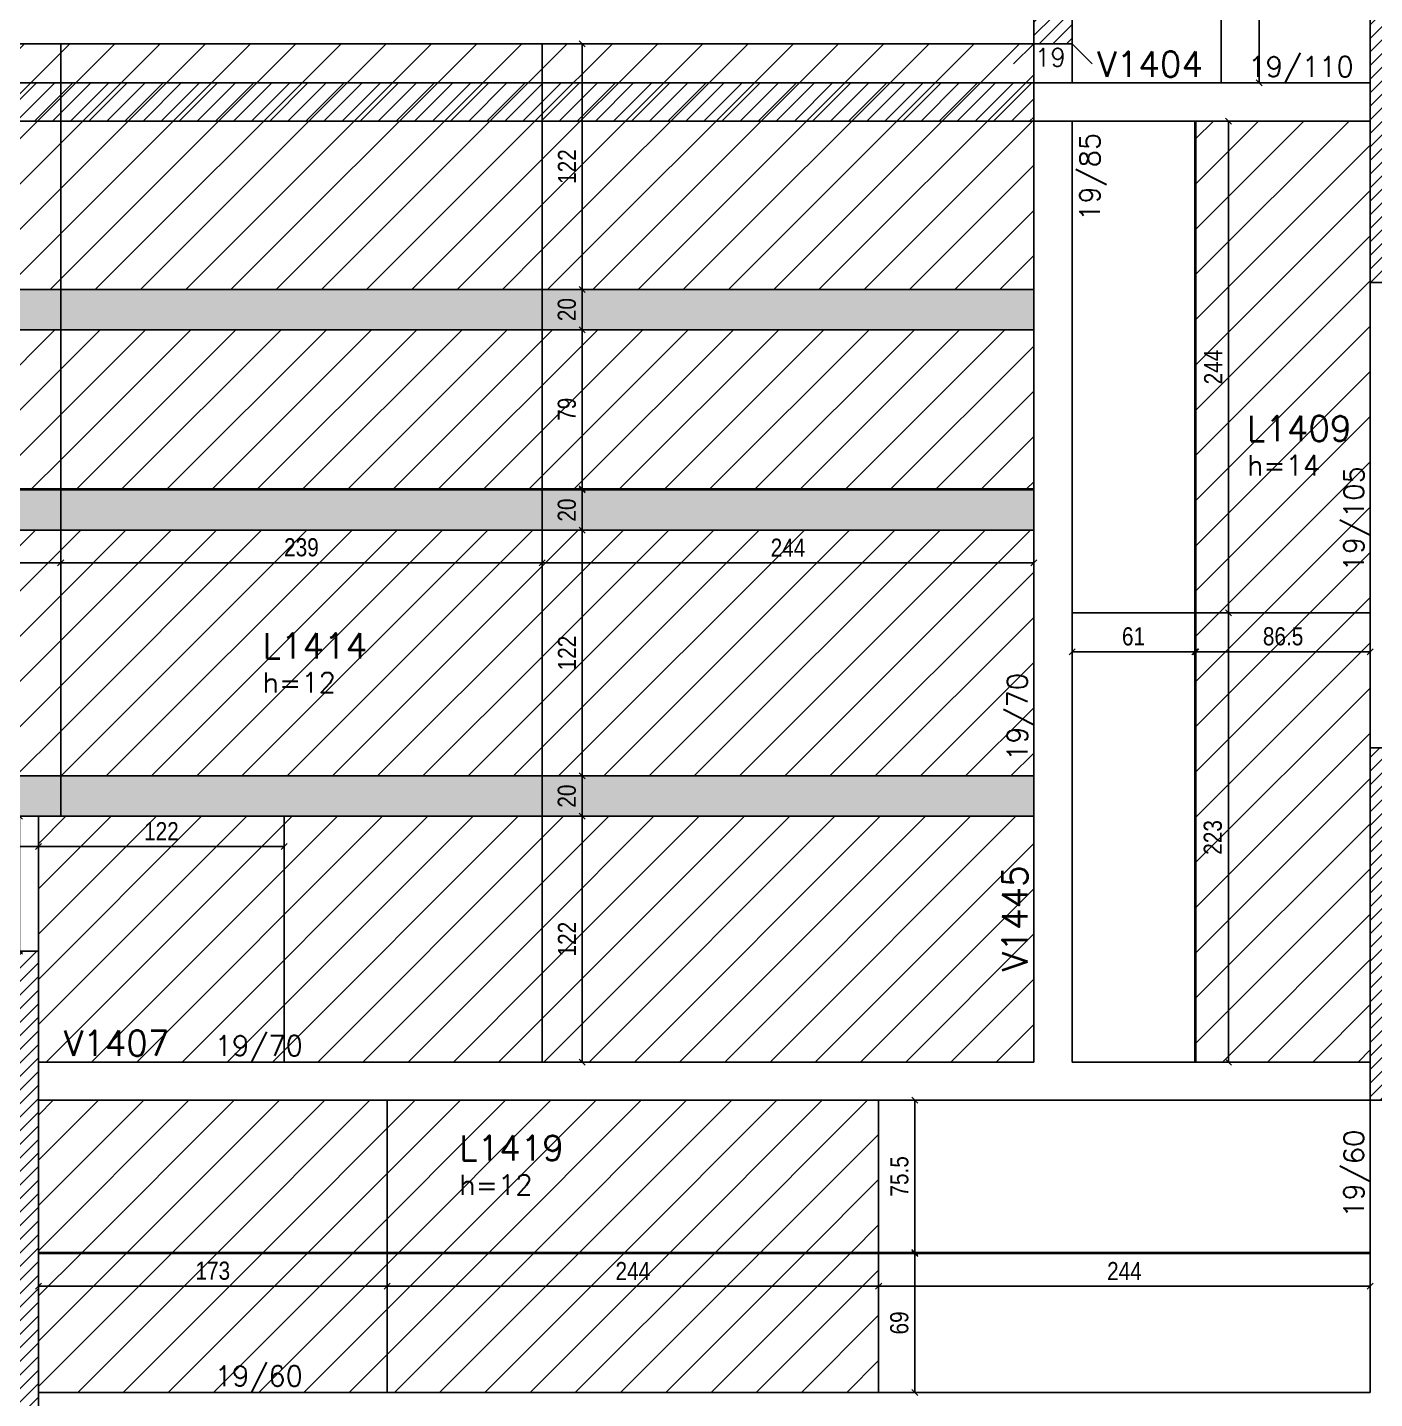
# Model space of a CAD drawing. Extents: x 1860 to 8661, y -614 to 3008.
# Drawn here: x 4824 to 5493, y 1142 to 1822 of the extents above; entities that cross this region are included whole.
import ezdxf

# ---------------------------------------------------------------- set-up
doc = ezdxf.new("R2010")
doc.units = 0
for name, color, linetype in [('COTA', 241, 'Continuous'), ('F-LAJES', 3, 'Continuous'), ('F-LAJES-DIM', 2, 'Continuous'), ('F-LAJES-NOME', 4, 'Continuous'), ('F-MURETA', 91, 'Continuous'), ('F-PILARES-DIM', 172, 'Continuous'), ('F-PILARES-HACH', 174, 'Continuous'), ('F-PILARES-N', 170, 'Continuous'), ('F-PILARES-NASCE', 4, 'Continuous'), ('F-PILARES-S', 170, 'Continuous'), ('F-PILARES-V', 170, 'Continuous'), ('F-VIGAS', 3, 'Continuous'), ('F-VIGAS-DIM', 2, 'Continuous'), ('F-VIGAS-NOME', 4, 'Continuous'), ('Painéis', 200, 'Continuous')]:
    doc.layers.add(name, color=color, linetype=linetype)
doc.layers.add('Hachura', color=251, linetype='Continuous', lineweight=9)
doc.styles.add('COTA TECNICA-50', font='techl___.ttf', dxfattribs={"height": 9})
doc.styles.add('MCP', font='romans.shx')
doc.dimstyles.new('COTA PAINEL-50', dxfattribs={"dimtxt": 9, "dimasz": 3, "dimexe": 3, "dimexo": 3, "dimgap": 3, "dimtad": 1, "dimdec": 1, "dimzin": 12, "dimdsep": 46, "dimtxsty": 'COTA TECNICA-50', "dimblk1": 'OBLIQUE', "dimblk2": 'OBLIQUE', "dimsah": 1, "dimcen": 0.9, "dimclrd": 4, "dimclre": 4, "dimclrt": 240, "dimadec": 1, "dimazin": 3, "dimtfac": 1, "dimtdec": 1, "dimtmove": 0, "dimatfit": 3, "dimfxl": 1, "dimtolj": 1, "dimtzin": 12, "dimarcsym": 0})
pattern_1 = [(45, (4214.506, 480.1385), (-3.367596, 3.367596), [])]

# ---------------------------------------------------------------- blocks, each defined once
blk = doc.blocks.new('_Oblique')
at = {"color": 0, "linetype": 'ByBlock', "lineweight": -2}
blk.add_line((-0.5, -0.5), (0.5, 0.5), dxfattribs=at)
blk = doc.blocks.new('*D65')
at = {"layer": 'COTA', "color": 4, "lineweight": -2, "transparency": 16777216}
for p, q in [((4596.51, 1569.64), (4596.51, 1553.39)), ((4840.51, 1569.64), (4840.51, 1553.39)), ((4596.51, 1556.39), (4840.51, 1556.39))]:
    blk.add_line(p, q, dxfattribs=at)
at = {"layer": 'Defpoints', "color": 0, "transparency": 16777216}
for p in [(4596.51, 1572.64), (4840.51, 1572.64), (4840.51, 1556.39)]:
    blk.add_point(p, dxfattribs=at)
at = {"layer": 'COTA', "color": 4, "lineweight": -2, "transparency": 16777216, "xscale": 3, "yscale": 3, "zscale": 3, "rotation": 180}
blk.add_blockref('_Oblique', (4596.51, 1556.39), dxfattribs=at)
at = {"layer": 'COTA', "color": 4, "lineweight": -2, "transparency": 16777216, "xscale": 3, "yscale": 3, "zscale": 3}
blk.add_blockref('_Oblique', (4840.51, 1556.39), dxfattribs=at)
at = {"layer": 'COTA', "color": 240, "transparency": 16777216, "insert": (4718.51, 1563.95), "char_height": 9, "attachment_point": 5, "style": 'COTA TECNICA-50'}
blk.add_mtext('\\A1;244', dxfattribs=at)
blk = doc.blocks.new('*D66')
at = {"layer": 'COTA', "color": 4, "lineweight": -2, "transparency": 16777216}
for p, q in [((4840.51, 1569.64), (4840.51, 1553.39)), ((5079.51, 1569.64), (5079.51, 1553.39)), ((4840.51, 1556.39), (5079.51, 1556.39))]:
    blk.add_line(p, q, dxfattribs=at)
at = {"layer": 'Defpoints', "color": 0, "transparency": 16777216}
for p in [(4840.51, 1572.64), (5079.51, 1572.64), (5079.51, 1556.39)]:
    blk.add_point(p, dxfattribs=at)
at = {"layer": 'COTA', "color": 4, "lineweight": -2, "transparency": 16777216, "xscale": 3, "yscale": 3, "zscale": 3, "rotation": 180}
blk.add_blockref('_Oblique', (4840.51, 1556.39), dxfattribs=at)
at = {"layer": 'COTA', "color": 4, "lineweight": -2, "transparency": 16777216, "xscale": 3, "yscale": 3, "zscale": 3}
blk.add_blockref('_Oblique', (5079.51, 1556.39), dxfattribs=at)
at = {"layer": 'COTA', "color": 240, "transparency": 16777216, "insert": (4960.01, 1564.11), "char_height": 9, "attachment_point": 5, "style": 'COTA TECNICA-50'}
blk.add_mtext('\\A1;239', dxfattribs=at)
blk = doc.blocks.new('*D67')
at = {"layer": 'COTA', "color": 4, "lineweight": -2, "transparency": 16777216}
for p, q in [((5079.51, 1569.64), (5079.51, 1553.39)), ((5323.51, 1569.64), (5323.51, 1553.39)), ((5079.51, 1556.39), (5323.51, 1556.39))]:
    blk.add_line(p, q, dxfattribs=at)
at = {"layer": 'Defpoints', "color": 0, "transparency": 16777216}
for p in [(5079.51, 1572.64), (5323.51, 1572.64), (5323.51, 1556.39)]:
    blk.add_point(p, dxfattribs=at)
at = {"layer": 'COTA', "color": 4, "lineweight": -2, "transparency": 16777216, "xscale": 3, "yscale": 3, "zscale": 3, "rotation": 180}
blk.add_blockref('_Oblique', (5079.51, 1556.39), dxfattribs=at)
at = {"layer": 'COTA', "color": 4, "lineweight": -2, "transparency": 16777216, "xscale": 3, "yscale": 3, "zscale": 3}
blk.add_blockref('_Oblique', (5323.51, 1556.39), dxfattribs=at)
at = {"layer": 'COTA', "color": 240, "transparency": 16777216, "insert": (5201.51, 1563.95), "char_height": 9, "attachment_point": 5, "style": 'COTA TECNICA-50'}
blk.add_mtext('\\A1;244', dxfattribs=at)
blk = doc.blocks.new('*D68')
at = {"layer": 'COTA', "color": 4, "lineweight": -2, "transparency": 16777216}
for p, q in [((5082.51, 1430.64), (5102.36, 1430.64)), ((5099.36, 1308.64), (5099.36, 1430.64)), ((5082.51, 1308.64), (5102.36, 1308.64))]:
    blk.add_line(p, q, dxfattribs=at)
at = {"layer": 'Defpoints', "color": 0, "transparency": 16777216}
for p in [(5079.51, 1430.64), (5099.36, 1430.64), (5079.51, 1308.64)]:
    blk.add_point(p, dxfattribs=at)
at = {"layer": 'COTA', "color": 4, "lineweight": -2, "transparency": 16777216, "xscale": 3, "yscale": 3, "zscale": 3}
for p, rotation in [((5099.36, 1430.64), 90), ((5099.36, 1308.64), 270)]:
    blk.add_blockref('_Oblique', p, dxfattribs=dict(at, rotation=rotation))
at = {"layer": 'COTA', "color": 240, "transparency": 16777216, "insert": (5091.81, 1369.64), "char_height": 9, "attachment_point": 5, "rotation": 90, "style": 'COTA TECNICA-50'}
blk.add_mtext('\\A1;122', dxfattribs=at)
blk = doc.blocks.new('*D69')
at = {"layer": 'COTA', "color": 4, "lineweight": -2, "transparency": 16777216}
for p, q in [((5082.51, 1450.64), (5102.36, 1450.64)), ((5099.36, 1430.64), (5099.36, 1450.64)), ((5082.51, 1430.64), (5102.36, 1430.64))]:
    blk.add_line(p, q, dxfattribs=at)
at = {"layer": 'Defpoints', "color": 0, "transparency": 16777216}
for p in [(5079.51, 1450.64), (5099.36, 1450.64), (5079.51, 1430.64)]:
    blk.add_point(p, dxfattribs=at)
at = {"layer": 'COTA', "color": 4, "lineweight": -2, "transparency": 16777216, "xscale": 3, "yscale": 3, "zscale": 3}
for p, rotation in [((5099.36, 1450.64), 90), ((5099.36, 1430.64), 270)]:
    blk.add_blockref('_Oblique', p, dxfattribs=dict(at, rotation=rotation))
at = {"layer": 'COTA', "color": 240, "transparency": 16777216, "insert": (5091.77, 1440.64), "char_height": 9, "attachment_point": 5, "rotation": 90, "style": 'COTA TECNICA-50'}
blk.add_mtext('\\A1;20', dxfattribs=at)
blk = doc.blocks.new('*D70')
at = {"layer": 'COTA', "color": 4, "lineweight": -2, "transparency": 16777216}
for p, q in [((5082.51, 1572.64), (5102.36, 1572.64)), ((5099.36, 1450.64), (5099.36, 1572.64)), ((5082.51, 1450.64), (5102.36, 1450.64))]:
    blk.add_line(p, q, dxfattribs=at)
at = {"layer": 'Defpoints', "color": 0, "transparency": 16777216}
for p in [(5079.51, 1572.64), (5099.36, 1572.64), (5079.51, 1450.64)]:
    blk.add_point(p, dxfattribs=at)
at = {"layer": 'COTA', "color": 4, "lineweight": -2, "transparency": 16777216, "xscale": 3, "yscale": 3, "zscale": 3}
for p, rotation in [((5099.36, 1572.64), 90), ((5099.36, 1450.64), 270)]:
    blk.add_blockref('_Oblique', p, dxfattribs=dict(at, rotation=rotation))
at = {"layer": 'COTA', "color": 240, "transparency": 16777216, "insert": (5091.81, 1511.64), "char_height": 9, "attachment_point": 5, "rotation": 90, "style": 'COTA TECNICA-50'}
blk.add_mtext('\\A1;122', dxfattribs=at)
blk = doc.blocks.new('*D71')
at = {"layer": 'COTA', "color": 4, "lineweight": -2, "transparency": 16777216}
for p, q in [((5082.51, 1592.64), (5102.36, 1592.64)), ((5099.36, 1572.64), (5099.36, 1592.64)), ((5082.51, 1572.64), (5102.36, 1572.64))]:
    blk.add_line(p, q, dxfattribs=at)
at = {"layer": 'Defpoints', "color": 0, "transparency": 16777216}
for p in [(5079.51, 1592.64), (5099.36, 1592.64), (5079.51, 1572.64)]:
    blk.add_point(p, dxfattribs=at)
at = {"layer": 'COTA', "color": 4, "lineweight": -2, "transparency": 16777216, "xscale": 3, "yscale": 3, "zscale": 3}
for p, rotation in [((5099.36, 1592.64), 90), ((5099.36, 1572.64), 270)]:
    blk.add_blockref('_Oblique', p, dxfattribs=dict(at, rotation=rotation))
at = {"layer": 'COTA', "color": 240, "transparency": 16777216, "insert": (5091.77, 1582.64), "char_height": 9, "attachment_point": 5, "rotation": 90, "style": 'COTA TECNICA-50'}
blk.add_mtext('\\A1;20', dxfattribs=at)
blk = doc.blocks.new('*D72')
at = {"layer": 'COTA', "color": 4, "lineweight": -2, "transparency": 16777216}
for p, q in [((5082.51, 1672.14), (5102.36, 1672.14)), ((5099.36, 1593.14), (5099.36, 1672.14)), ((5082.51, 1593.14), (5102.36, 1593.14))]:
    blk.add_line(p, q, dxfattribs=at)
at = {"layer": 'Defpoints', "color": 0, "transparency": 16777216}
for p in [(5079.51, 1672.14), (5099.36, 1672.14), (5079.51, 1593.14)]:
    blk.add_point(p, dxfattribs=at)
at = {"layer": 'COTA', "color": 4, "lineweight": -2, "transparency": 16777216, "xscale": 3, "yscale": 3, "zscale": 3}
for p, rotation in [((5099.36, 1672.14), 90), ((5099.36, 1593.14), 270)]:
    blk.add_blockref('_Oblique', p, dxfattribs=dict(at, rotation=rotation))
at = {"layer": 'COTA', "color": 240, "transparency": 16777216, "insert": (5091.77, 1632.64), "char_height": 9, "attachment_point": 5, "rotation": 90, "style": 'COTA TECNICA-50'}
blk.add_mtext('\\A1;79', dxfattribs=at)
blk = doc.blocks.new('*D73')
at = {"layer": 'COTA', "color": 4, "lineweight": -2, "transparency": 16777216}
for p, q in [((5082.51, 1692.14), (5102.36, 1692.14)), ((5099.36, 1672.14), (5099.36, 1692.14)), ((5082.51, 1672.14), (5102.36, 1672.14))]:
    blk.add_line(p, q, dxfattribs=at)
at = {"layer": 'Defpoints', "color": 0, "transparency": 16777216}
for p in [(5079.51, 1692.14), (5099.36, 1692.14), (5079.51, 1672.14)]:
    blk.add_point(p, dxfattribs=at)
at = {"layer": 'COTA', "color": 4, "lineweight": -2, "transparency": 16777216, "xscale": 3, "yscale": 3, "zscale": 3}
for p, rotation in [((5099.36, 1692.14), 90), ((5099.36, 1672.14), 270)]:
    blk.add_blockref('_Oblique', p, dxfattribs=dict(at, rotation=rotation))
at = {"layer": 'COTA', "color": 240, "transparency": 16777216, "insert": (5091.77, 1682.14), "char_height": 9, "attachment_point": 5, "rotation": 90, "style": 'COTA TECNICA-50'}
blk.add_mtext('\\A1;20', dxfattribs=at)
blk = doc.blocks.new('*D74')
at = {"layer": 'COTA', "color": 4, "lineweight": -2, "transparency": 16777216}
for p, q in [((5082.51, 1814.14), (5102.36, 1814.14)), ((5099.36, 1692.14), (5099.36, 1814.14)), ((5082.51, 1692.14), (5102.36, 1692.14))]:
    blk.add_line(p, q, dxfattribs=at)
at = {"layer": 'Defpoints', "color": 0, "transparency": 16777216}
for p in [(5079.51, 1814.14), (5099.36, 1814.14), (5079.51, 1692.14)]:
    blk.add_point(p, dxfattribs=at)
at = {"layer": 'COTA', "color": 4, "lineweight": -2, "transparency": 16777216, "xscale": 3, "yscale": 3, "zscale": 3}
for p, rotation in [((5099.36, 1814.14), 90), ((5099.36, 1692.14), 270)]:
    blk.add_blockref('_Oblique', p, dxfattribs=dict(at, rotation=rotation))
at = {"layer": 'COTA', "color": 240, "transparency": 16777216, "insert": (5091.81, 1753.14), "char_height": 9, "attachment_point": 5, "rotation": 90, "style": 'COTA TECNICA-50'}
blk.add_mtext('\\A1;122', dxfattribs=at)
blk = doc.blocks.new('*D75')
at = {"layer": 'COTA', "color": 4, "lineweight": -2, "transparency": 16777216}
for p, q in [((4596.51, 1427.64), (4596.51, 1412.69)), ((4829.51, 1427.64), (4829.51, 1412.69)), ((4596.51, 1415.69), (4829.51, 1415.69))]:
    blk.add_line(p, q, dxfattribs=at)
at = {"layer": 'Defpoints', "color": 0, "transparency": 16777216}
for p in [(4596.51, 1430.64), (4829.51, 1430.64), (4829.51, 1415.69)]:
    blk.add_point(p, dxfattribs=at)
at = {"layer": 'COTA', "color": 4, "lineweight": -2, "transparency": 16777216, "xscale": 3, "yscale": 3, "zscale": 3, "rotation": 180}
blk.add_blockref('_Oblique', (4596.51, 1415.69), dxfattribs=at)
at = {"layer": 'COTA', "color": 4, "lineweight": -2, "transparency": 16777216, "xscale": 3, "yscale": 3, "zscale": 3}
blk.add_blockref('_Oblique', (4829.51, 1415.69), dxfattribs=at)
at = {"layer": 'COTA', "color": 240, "transparency": 16777216, "insert": (4713.01, 1423.39), "char_height": 9, "attachment_point": 5, "style": 'COTA TECNICA-50'}
blk.add_mtext('\\A1;233', dxfattribs=at)
blk = doc.blocks.new('*D76')
at = {"layer": 'COTA', "color": 4, "lineweight": -2, "transparency": 16777216}
for p, q in [((4826.51, 1430.64), (4817.04, 1430.64)), ((4820.04, 1363.64), (4820.04, 1430.64)), ((4826.51, 1363.64), (4817.04, 1363.64))]:
    blk.add_line(p, q, dxfattribs=at)
at = {"layer": 'Defpoints', "color": 0, "transparency": 16777216}
for p in [(4820.04, 1430.64), (4829.51, 1430.64), (4829.51, 1363.64)]:
    blk.add_point(p, dxfattribs=at)
at = {"layer": 'COTA', "color": 4, "lineweight": -2, "transparency": 16777216, "xscale": 3, "yscale": 3, "zscale": 3}
for p, rotation in [((4820.04, 1430.64), 90), ((4820.04, 1363.64), 270)]:
    blk.add_blockref('_Oblique', p, dxfattribs=dict(at, rotation=rotation))
at = {"layer": 'COTA', "color": 240, "transparency": 16777216, "insert": (4812.45, 1397.14), "char_height": 9, "attachment_point": 5, "rotation": 90, "style": 'COTA TECNICA-50'}
blk.add_mtext('\\A1;67', dxfattribs=at)
blk = doc.blocks.new('*D77')
at = {"layer": 'COTA', "color": 4, "lineweight": -2, "transparency": 16777216}
for p, q in [((4829.51, 1427.64), (4829.51, 1412.69)), ((4951.51, 1427.64), (4951.51, 1412.69)), ((4829.51, 1415.69), (4951.51, 1415.69))]:
    blk.add_line(p, q, dxfattribs=at)
at = {"layer": 'Defpoints', "color": 0, "transparency": 16777216}
for p in [(4829.51, 1430.64), (4951.51, 1430.64), (4951.51, 1415.69)]:
    blk.add_point(p, dxfattribs=at)
at = {"layer": 'COTA', "color": 4, "lineweight": -2, "transparency": 16777216, "xscale": 3, "yscale": 3, "zscale": 3, "rotation": 180}
blk.add_blockref('_Oblique', (4829.51, 1415.69), dxfattribs=at)
at = {"layer": 'COTA', "color": 4, "lineweight": -2, "transparency": 16777216, "xscale": 3, "yscale": 3, "zscale": 3}
blk.add_blockref('_Oblique', (4951.51, 1415.69), dxfattribs=at)
at = {"layer": 'COTA', "color": 240, "transparency": 16777216, "insert": (4890.51, 1423.24), "char_height": 9, "attachment_point": 5, "style": 'COTA TECNICA-50'}
blk.add_mtext('\\A1;122', dxfattribs=at)
blk = doc.blocks.new('*D78')
at = {"layer": 'COTA', "color": 4, "lineweight": -2, "transparency": 16777216}
for p, q in [((5342.51, 1528.64), (5342.51, 1509.3)), ((5403.51, 1528.64), (5403.51, 1509.3)), ((5342.51, 1512.3), (5403.51, 1512.3))]:
    blk.add_line(p, q, dxfattribs=at)
at = {"layer": 'Defpoints', "color": 0, "transparency": 16777216}
for p in [(5342.51, 1531.64), (5403.51, 1531.64), (5403.51, 1512.3)]:
    blk.add_point(p, dxfattribs=at)
at = {"layer": 'COTA', "color": 4, "lineweight": -2, "transparency": 16777216, "xscale": 3, "yscale": 3, "zscale": 3, "rotation": 180}
blk.add_blockref('_Oblique', (5342.51, 1512.3), dxfattribs=at)
at = {"layer": 'COTA', "color": 4, "lineweight": -2, "transparency": 16777216, "xscale": 3, "yscale": 3, "zscale": 3}
blk.add_blockref('_Oblique', (5403.51, 1512.3), dxfattribs=at)
at = {"layer": 'COTA', "color": 240, "transparency": 16777216, "insert": (5373.01, 1519.89), "char_height": 9, "attachment_point": 5, "style": 'COTA TECNICA-50'}
blk.add_mtext('\\A1;61', dxfattribs=at)
blk = doc.blocks.new('*D79')
at = {"layer": 'COTA', "color": 4, "lineweight": -2, "transparency": 16777216}
for p, q in [((5404.01, 1528.64), (5404.01, 1509.3)), ((5490.51, 1528.64), (5490.51, 1509.3)), ((5404.01, 1512.3), (5490.51, 1512.3))]:
    blk.add_line(p, q, dxfattribs=at)
at = {"layer": 'Defpoints', "color": 0, "transparency": 16777216}
for p in [(5404.01, 1531.64), (5490.51, 1531.64), (5490.51, 1512.3)]:
    blk.add_point(p, dxfattribs=at)
at = {"layer": 'COTA', "color": 4, "lineweight": -2, "transparency": 16777216, "xscale": 3, "yscale": 3, "zscale": 3, "rotation": 180}
blk.add_blockref('_Oblique', (5404.01, 1512.3), dxfattribs=at)
at = {"layer": 'COTA', "color": 4, "lineweight": -2, "transparency": 16777216, "xscale": 3, "yscale": 3, "zscale": 3}
blk.add_blockref('_Oblique', (5490.51, 1512.3), dxfattribs=at)
at = {"layer": 'COTA', "color": 240, "transparency": 16777216, "insert": (5447.26, 1519.92), "char_height": 9, "attachment_point": 5, "style": 'COTA TECNICA-50'}
blk.add_mtext('\\A1;86.5', dxfattribs=at)
blk = doc.blocks.new('*D80')
at = {"layer": 'COTA', "color": 4, "lineweight": -2, "transparency": 16777216}
for p, q in [((5419.51, 1531.64), (5423.11, 1531.64)), ((5420.11, 1308.64), (5420.11, 1531.64)), ((5405.51, 1308.64), (5423.11, 1308.64))]:
    blk.add_line(p, q, dxfattribs=at)
at = {"layer": 'Defpoints', "color": 0, "transparency": 16777216}
for p in [(5416.51, 1531.64), (5420.11, 1531.64), (5402.51, 1308.64)]:
    blk.add_point(p, dxfattribs=at)
at = {"layer": 'COTA', "color": 4, "lineweight": -2, "transparency": 16777216, "xscale": 3, "yscale": 3, "zscale": 3}
for p, rotation in [((5420.11, 1531.64), 90), ((5420.11, 1308.64), 270)]:
    blk.add_blockref('_Oblique', p, dxfattribs=dict(at, rotation=rotation))
at = {"layer": 'COTA', "color": 240, "transparency": 16777216, "insert": (5412.41, 1420.14), "char_height": 9, "attachment_point": 5, "rotation": 90, "style": 'COTA TECNICA-50'}
blk.add_mtext('\\A1;223', dxfattribs=at)
blk = doc.blocks.new('*D81')
at = {"layer": 'COTA', "color": 4, "lineweight": -2, "transparency": 16777216}
for p, q in [((5405.51, 1775.64), (5423.11, 1775.64)), ((5420.11, 1531.64), (5420.11, 1775.64)), ((5419.51, 1531.64), (5423.11, 1531.64))]:
    blk.add_line(p, q, dxfattribs=at)
at = {"layer": 'Defpoints', "color": 0, "transparency": 16777216}
for p in [(5402.51, 1775.64), (5420.11, 1775.64), (5416.51, 1531.64)]:
    blk.add_point(p, dxfattribs=at)
at = {"layer": 'COTA', "color": 4, "lineweight": -2, "transparency": 16777216, "xscale": 3, "yscale": 3, "zscale": 3}
for p, rotation in [((5420.11, 1775.64), 90), ((5420.11, 1531.64), 270)]:
    blk.add_blockref('_Oblique', p, dxfattribs=dict(at, rotation=rotation))
at = {"layer": 'COTA', "color": 240, "transparency": 16777216, "insert": (5412.54, 1653.64), "char_height": 9, "attachment_point": 5, "rotation": 90, "style": 'COTA TECNICA-50'}
blk.add_mtext('\\A1;244', dxfattribs=at)
blk = doc.blocks.new('*D116')
at = {"layer": 'COTA', "color": 4, "lineweight": -2, "transparency": 16777216}
for p, q in [((4829.51, 1210.64), (4829.51, 1194.31)), ((5002.51, 1210.64), (5002.51, 1194.31)), ((4829.51, 1197.31), (5002.51, 1197.31))]:
    blk.add_line(p, q, dxfattribs=at)
at = {"layer": 'Defpoints', "color": 0, "transparency": 16777216}
for p in [(4829.51, 1213.64), (5002.51, 1213.64), (5002.51, 1197.31)]:
    blk.add_point(p, dxfattribs=at)
at = {"layer": 'COTA', "color": 4, "lineweight": -2, "transparency": 16777216, "xscale": 3, "yscale": 3, "zscale": 3, "rotation": 180}
blk.add_blockref('_Oblique', (4829.51, 1197.31), dxfattribs=at)
at = {"layer": 'COTA', "color": 4, "lineweight": -2, "transparency": 16777216, "xscale": 3, "yscale": 3, "zscale": 3}
blk.add_blockref('_Oblique', (5002.51, 1197.31), dxfattribs=at)
at = {"layer": 'COTA', "color": 240, "transparency": 16777216, "insert": (4916.01, 1205), "char_height": 9, "attachment_point": 5, "style": 'COTA TECNICA-50'}
blk.add_mtext('\\A1;173', dxfattribs=at)
blk = doc.blocks.new('*D117')
at = {"layer": 'COTA', "color": 4, "lineweight": -2, "transparency": 16777216}
for p, q in [((5002.51, 1210.64), (5002.51, 1194.31)), ((5002.51, 1197.31), (5246.51, 1197.31))]:
    blk.add_line(p, q, dxfattribs=at)
at = {"layer": 'Defpoints', "color": 0, "transparency": 16777216}
for p in [(5002.51, 1213.64), (5246.51, 1197.31), (5246.51, 1197.31)]:
    blk.add_point(p, dxfattribs=at)
at = {"layer": 'COTA', "color": 4, "lineweight": -2, "transparency": 16777216, "xscale": 3, "yscale": 3, "zscale": 3, "rotation": 180}
blk.add_blockref('_Oblique', (5002.51, 1197.31), dxfattribs=at)
at = {"layer": 'COTA', "color": 4, "lineweight": -2, "transparency": 16777216, "xscale": 3, "yscale": 3, "zscale": 3}
blk.add_blockref('_Oblique', (5246.51, 1197.31), dxfattribs=at)
at = {"layer": 'COTA', "color": 240, "transparency": 16777216, "insert": (5124.51, 1204.87), "char_height": 9, "attachment_point": 5, "style": 'COTA TECNICA-50'}
blk.add_mtext('\\A1;244', dxfattribs=at)
blk = doc.blocks.new('*D118')
at = {"layer": 'COTA', "color": 4, "lineweight": -2, "transparency": 16777216}
blk.add_line((5246.51, 1197.31), (5490.51, 1197.31), dxfattribs=at)
at = {"layer": 'Defpoints', "color": 0, "transparency": 16777216}
for p in [(5246.51, 1197.31), (5490.51, 1197.31), (5490.51, 1197.31)]:
    blk.add_point(p, dxfattribs=at)
at = {"layer": 'COTA', "color": 4, "lineweight": -2, "transparency": 16777216, "xscale": 3, "yscale": 3, "zscale": 3, "rotation": 180}
blk.add_blockref('_Oblique', (5246.51, 1197.31), dxfattribs=at)
at = {"layer": 'COTA', "color": 4, "lineweight": -2, "transparency": 16777216, "xscale": 3, "yscale": 3, "zscale": 3}
blk.add_blockref('_Oblique', (5490.51, 1197.31), dxfattribs=at)
at = {"layer": 'COTA', "color": 240, "transparency": 16777216, "insert": (5368.51, 1204.87), "char_height": 9, "attachment_point": 5, "style": 'COTA TECNICA-50'}
blk.add_mtext('\\A1;244', dxfattribs=at)
blk = doc.blocks.new('*D119')
at = {"layer": 'COTA', "color": 4, "lineweight": -2, "transparency": 16777216}
for p, q in [((5249.51, 1213.64), (5267.42, 1213.64)), ((5264.42, 1144.64), (5264.42, 1213.64)), ((5249.51, 1144.64), (5267.42, 1144.64))]:
    blk.add_line(p, q, dxfattribs=at)
at = {"layer": 'Defpoints', "color": 0, "transparency": 16777216}
for p in [(5246.51, 1213.64), (5264.42, 1213.64), (5246.51, 1144.64)]:
    blk.add_point(p, dxfattribs=at)
at = {"layer": 'COTA', "color": 4, "lineweight": -2, "transparency": 16777216, "xscale": 3, "yscale": 3, "zscale": 3}
for p, rotation in [((5264.42, 1213.64), 90), ((5264.42, 1144.64), 270)]:
    blk.add_blockref('_Oblique', p, dxfattribs=dict(at, rotation=rotation))
at = {"layer": 'COTA', "color": 240, "transparency": 16777216, "insert": (5256.8, 1179.14), "char_height": 9, "attachment_point": 5, "rotation": 90, "style": 'COTA TECNICA-50'}
blk.add_mtext('\\A1;69', dxfattribs=at)
blk = doc.blocks.new('*D120')
at = {"layer": 'COTA', "color": 4, "lineweight": -2, "transparency": 16777216}
for p, q in [((5249.51, 1289.64), (5267.42, 1289.64)), ((5264.42, 1214.14), (5264.42, 1289.64)), ((5249.51, 1214.14), (5267.42, 1214.14))]:
    blk.add_line(p, q, dxfattribs=at)
at = {"layer": 'Defpoints', "color": 0, "transparency": 16777216}
for p in [(5246.51, 1289.64), (5264.42, 1289.64), (5246.51, 1214.14)]:
    blk.add_point(p, dxfattribs=at)
at = {"layer": 'COTA', "color": 4, "lineweight": -2, "transparency": 16777216, "xscale": 3, "yscale": 3, "zscale": 3}
for p, rotation in [((5264.42, 1289.64), 90), ((5264.42, 1214.14), 270)]:
    blk.add_blockref('_Oblique', p, dxfattribs=dict(at, rotation=rotation))
at = {"layer": 'COTA', "color": 240, "transparency": 16777216, "insert": (5256.82, 1251.89), "char_height": 9, "attachment_point": 5, "rotation": 90, "style": 'COTA TECNICA-50'}
blk.add_mtext('\\A1;75.5', dxfattribs=at)
blk = doc.blocks.new('*D463')
at = {"layer": 'COTA', "color": 4, "lineweight": -2, "transparency": 16777216}
for p, q in [((5419.51, 1878.14), (5438.43, 1878.14)), ((5435.43, 1794.64), (5435.43, 1878.14)), ((5419.51, 1794.64), (5438.43, 1794.64))]:
    blk.add_line(p, q, dxfattribs=at)
at = {"layer": 'Defpoints', "color": 0, "transparency": 16777216}
for p in [(5416.51, 1878.14), (5435.43, 1878.14), (5416.51, 1794.64)]:
    blk.add_point(p, dxfattribs=at)
at = {"layer": 'COTA', "color": 4, "lineweight": -2, "transparency": 16777216, "xscale": 3, "yscale": 3, "zscale": 3}
for p, rotation in [((5435.43, 1878.14), 90), ((5435.43, 1794.64), 270)]:
    blk.add_blockref('_Oblique', p, dxfattribs=dict(at, rotation=rotation))
at = {"layer": 'COTA', "color": 240, "transparency": 16777216, "insert": (5427.71, 1836.39), "char_height": 9, "attachment_point": 5, "rotation": 90, "style": 'COTA TECNICA-50'}
blk.add_mtext('\\A1;83.5', dxfattribs=at)

msp = doc.modelspace()

# ---------------------------------------------------------------- hatches: boundary and pattern name
at = {"layer": 'F-MURETA'}
h = msp.add_hatch(dxfattribs=at)
h.set_pattern_fill('ANSI31', color=1, scale=2)
h.set_pattern_definition([(45, (4214.506, 480.1385), (-4.490128, 4.490128), [])])
h.paths.add_polyline_path([(5323.51, 1775.64), (5323.51, 1794.64), (3073.51, 1794.64), (3073.51, 1775.64)])
at = {"layer": 'F-PILARES-HACH', "linetype": 'Continuous'}
h = msp.add_hatch(dxfattribs=at)
h.set_pattern_fill('ANSI31', color=256, scale=1.5, style=0)
h.set_pattern_definition(pattern_1)
h.paths.add_polyline_path([(5280.51, 1918.14), (5280.51, 1859.14), (5323.51, 1859.14), (5323.51, 1814.14), (5342.51, 1814.14), (5342.51, 1878.14), (5295.51, 1878.14), (5295.51, 1918.14)], flags=16)
h = msp.add_hatch(dxfattribs=at)
h.set_pattern_fill('ANSI31', color=256, scale=1.5, style=0)
h.set_pattern_definition(pattern_1)
h.paths.add_polyline_path([(5490.51, 1695.64), (5509.51, 1695.64), (5509.51, 1894.64), (5490.51, 1894.64)], flags=16)
h = msp.add_hatch(dxfattribs=at)
h.set_pattern_fill('ANSI31', color=256, scale=1.5, style=0)
h.set_pattern_definition(pattern_1)
h.paths.add_polyline_path([(5490.51, 1289.64), (5509.51, 1289.64), (5509.51, 1464.64), (5490.51, 1464.64)], flags=16)
h = msp.add_hatch(dxfattribs=at)
h.set_pattern_fill('ANSI31', color=256, scale=1.5, style=0)
h.set_pattern_definition(pattern_1)
h.paths.add_polyline_path([(4810.51, 1125.64), (4829.51, 1125.64), (4829.51, 1363.64), (4810.51, 1363.64)], flags=16)
at = {"layer": 'Hachura', "linetype": 'ByBlock'}
h = msp.add_hatch(dxfattribs=at)
h.set_pattern_fill('ANSI31', color=256, scale=5)
h.paths.add_polyline_path([(4840.51, 1450.64), (4840.51, 1572.64), (4596.51, 1572.64), (4596.51, 1450.64)])
h.paths.add_polyline_path([(4840.51, 1692.14), (4840.51, 1775.64), (4596.51, 1775.64), (4596.51, 1692.14)])
h.paths.add_polyline_path([(4596.51, 1794.64), (4596.51, 1775.64), (4840.51, 1775.64), (4840.51, 1794.64)])
h.paths.add_polyline_path([(4636.51, 1814.14), (4596.51, 1814.14), (4596.51, 1794.64), (4840.51, 1794.64), (4840.51, 1814.14)])
h.paths.add_polyline_path([(5079.51, 1775.64), (5079.51, 1692.14), (5323.51, 1692.14), (5323.51, 1775.64)])
h.paths.add_polyline_path([(5323.51, 1775.64), (5323.51, 1794.64), (5079.51, 1794.64), (5079.51, 1775.64)])
h.paths.add_polyline_path([(5323.51, 1794.64), (5323.51, 1814.14), (5079.51, 1814.14), (5079.51, 1794.64)])
h.paths.add_polyline_path([(5323.51, 1450.64), (5323.51, 1572.64), (5079.51, 1572.64), (5079.51, 1450.64)])
h.paths.add_polyline_path([(5323.51, 1308.64), (5323.51, 1430.64), (5079.51, 1430.64), (5079.51, 1308.64)])
h = msp.add_hatch(dxfattribs=at)
h.set_pattern_fill('ANSI31', color=256, scale=5)
h.paths.add_polyline_path([(5079.51, 1572.64), (4840.51, 1572.64), (4840.51, 1450.64), (5079.51, 1450.64)])
h.paths.add_polyline_path([(4951.51, 1308.64), (5079.51, 1308.64), (5079.51, 1430.64), (4951.51, 1430.64)])
h.paths.add_polyline_path([(4829.51, 1430.64), (4829.51, 1363.64), (4829.51, 1308.64), (4951.51, 1308.64), (4951.51, 1430.64)])
h.paths.add_polyline_path([(4840.51, 1593.14), (4840.51, 1672.14), (4596.51, 1672.14), (4596.51, 1593.14)])
h.paths.add_polyline_path([(5079.51, 1692.14), (5079.51, 1775.64), (4840.51, 1775.64), (4840.51, 1692.14)])
h.paths.add_polyline_path([(5079.51, 1775.64), (5079.51, 1794.64), (4840.51, 1794.64), (4840.51, 1775.64)])
h.paths.add_polyline_path([(4840.51, 1814.14), (4840.51, 1794.64), (5079.51, 1794.64), (5079.51, 1814.14)])
h = msp.add_hatch(dxfattribs=at)
h.set_pattern_fill('ANSI31', color=256, scale=5)
h.paths.add_polyline_path([(5490.51, 1775.64), (5404.01, 1775.64), (5404.01, 1531.64), (5490.51, 1531.64), (5490.51, 1695.64)])
h.paths.add_polyline_path([(5490.51, 1531.64), (5404.01, 1531.64), (5404.01, 1308.64), (5490.51, 1308.64), (5490.51, 1464.64)])
h = msp.add_hatch(color=256, dxfattribs=at)
h.dxf.hatch_style = 1
h.paths.add_polyline_path([(4840.51, 1692.14), (4596.51, 1692.14), (4596.51, 1672.14), (4840.51, 1672.14)])
h.paths.add_polyline_path([(5079.51, 1692.14), (4840.51, 1692.14), (4840.51, 1672.14), (5079.51, 1672.14)])
h.paths.add_polyline_path([(5323.51, 1692.14), (5079.51, 1692.14), (5079.51, 1672.14), (5323.51, 1672.14)])
h.paths.add_polyline_path([(5323.51, 1592.64), (5079.51, 1592.64), (5079.51, 1572.64), (5323.51, 1572.64)])
h.paths.add_polyline_path([(5079.51, 1592.64), (4840.51, 1592.64), (4840.51, 1572.64), (5079.51, 1572.64)])
h.paths.add_polyline_path([(4840.51, 1592.64), (4596.51, 1592.64), (4596.51, 1572.64), (4840.51, 1572.64)])
h.paths.add_polyline_path([(4840.51, 1450.64), (4596.51, 1450.64), (4596.51, 1430.64), (4840.51, 1430.64)])
h.paths.add_polyline_path([(5079.51, 1450.64), (4840.51, 1450.64), (4840.51, 1430.64), (5079.51, 1430.64)])
h.paths.add_polyline_path([(5323.51, 1450.64), (5079.51, 1450.64), (5079.51, 1430.64), (5323.51, 1430.64)])
h = msp.add_hatch(dxfattribs=at)
h.set_pattern_fill('ANSI31', color=256, scale=5)
h.paths.add_polyline_path([(5079.51, 1593.14), (5079.51, 1672.14), (4840.51, 1672.14), (4840.51, 1593.14)])
h.paths.add_polyline_path([(5323.51, 1593.14), (5323.51, 1672.14), (5079.51, 1672.14), (5079.51, 1593.14)])
h = msp.add_hatch(dxfattribs=at)
h.set_pattern_fill('ANSI31', color=256, scale=5)
h.paths.add_polyline_path([(4829.51, 1289.64), (4829.51, 1214.14), (5002.51, 1214.14), (5002.51, 1289.64)])
h.paths.add_polyline_path([(5002.51, 1144.64), (5002.51, 1213.64), (4829.51, 1213.64), (4829.51, 1144.64)])
h.paths.add_polyline_path([(5002.51, 1213.64), (5002.51, 1144.64), (5246.51, 1144.64), (5246.51, 1213.64)])
h.paths.add_polyline_path([(5246.51, 1214.14), (5246.51, 1289.64), (5002.51, 1289.64), (5002.51, 1214.14)])

# ---------------------------------------------------------------- linework, layer by layer
at = {"layer": 'F-LAJES', "linetype": 'Continuous'}
msp.add_line((5490.51, 1795.14), (5490.51, 1918.14), dxfattribs=at)
at = {"layer": 'F-MURETA', "color": 2}
for p, q in [((5323.51, 1794.64), (3073.51, 1794.64)), ((5323.51, 1794.64), (3073.51, 1794.64)), ((5323.51, 1775.64), (5323.51, 1794.64)), ((5323.51, 1775.64), (3073.51, 1775.64))]:
    msp.add_line(p, q, dxfattribs=at)
at = {"layer": 'F-PILARES-N', "linetype": 'Continuous'}
msp.add_lwpolyline([(5280.51, 1918.14), (5280.51, 1859.14), (5323.51, 1859.14), (5323.51, 1814.14), (5342.51, 1814.14), (5342.51, 1878.14), (5295.51, 1878.14), (5295.51, 1918.14), (5280.51, 1918.14)], dxfattribs=at)
at = {"layer": 'F-PILARES-NASCE', "linetype": 'Continuous'}
for p, q in [((5323.51, 1814.14), (5313.51, 1804.14)), ((5342.51, 1814.14), (5352.51, 1804.14))]:
    msp.add_line(p, q, dxfattribs=at)
at = {"layer": 'F-PILARES-S', "linetype": 'Continuous'}
for points in [[(5490.51, 1695.64), (5509.51, 1695.64), (5509.51, 1894.64), (5490.51, 1894.64), (5490.51, 1695.64)], [(4810.51, 1125.64), (4829.51, 1125.64), (4829.51, 1363.64), (4810.51, 1363.64), (4810.51, 1125.64)]]:
    msp.add_lwpolyline(points, dxfattribs=at)
at = {"layer": 'F-PILARES-V', "linetype": 'Continuous'}
msp.add_lwpolyline([(5490.51, 1289.64), (5509.51, 1289.64), (5509.51, 1464.64), (5490.51, 1464.64), (5490.51, 1289.64)], dxfattribs=at)
at = {"layer": 'F-VIGAS'}
for points in [[(4636.51, 1814.14), (5323.51, 1814.14)], [(5323.51, 1814.14), (5323.51, 1785.14)], [(5342.51, 1794.64), (5342.51, 1814.14)], [(5323.51, 1794.64), (5342.51, 1794.64)], [(5490.51, 1794.64), (5342.51, 1794.64)], [(5323.51, 1785.14), (5323.51, 1308.64)], [(5323.51, 1775.64), (5342.51, 1775.64)], [(5342.51, 1775.64), (5490.51, 1775.64)], [(5342.51, 1308.64), (5342.51, 1775.64)], [(5490.51, 1695.64), (5490.51, 1464.64)], [(5323.51, 1308.64), (4829.51, 1308.64)], [(5490.51, 1308.64), (5342.51, 1308.64)], [(4829.51, 1289.64), (5333.01, 1289.64)], [(5333.01, 1289.64), (5490.51, 1289.64)], [(5490.51, 1289.64), (5490.51, 1144.64)], [(5490.51, 1144.64), (4829.51, 1144.64)]]:
    msp.add_lwpolyline(points, dxfattribs=at)
at = {"layer": 'Painéis'}
for p, q in [((4829.51, 1363.64), (4829.51, 1430.64)), ((4951.51, 1308.64), (4951.51, 1430.64))]:
    msp.add_line(p, q, dxfattribs=at)
for points in [[(5416.51, 1794.64), (5416.51, 1878.14)], [(4840.51, 1430.64), (4840.51, 1814.14)], [(5079.51, 1814.14), (5079.51, 1308.64)], [(5403.51, 1308.64), (5403.51, 1775.64)], [(5404.01, 1308.64), (5404.01, 1775.64)], [(4596.51, 1692.14), (5323.51, 1692.14)], [(4596.51, 1672.14), (5323.51, 1672.14)], [(5323.51, 1593.14), (4596.51, 1593.14)], [(5323.51, 1592.64), (4596.51, 1592.64)], [(5323.51, 1572.64), (4596.51, 1572.64)], [(5342.51, 1531.64), (5490.51, 1531.64)], [(5323.51, 1450.64), (4596.51, 1450.64)], [(5323.51, 1430.64), (4596.51, 1430.64)], [(5002.51, 1289.64), (5002.51, 1144.64)], [(5246.51, 1289.64), (5246.51, 1144.64)], [(4829.51, 1214.14), (5490.51, 1214.14)], [(4829.51, 1213.64), (5490.51, 1213.64)]]:
    msp.add_lwpolyline(points, dxfattribs=at)

# ---------------------------------------------------------------- texts
at = {"layer": 'F-LAJES-DIM', "linetype": 'Continuous', "style": 'MCP'}
for s, p in [('h=14', (5429.29, 1599.85)), ('h=12', (4940.7, 1492.02)), ('h=12', (5038.31, 1242.7))]:
    msp.add_text(s, height=10, dxfattribs=at).set_placement(p)
at = {"layer": 'F-LAJES-NOME', "linetype": 'Continuous', "style": 'MCP'}
for s, p in [('L1409', (5429.29, 1616.85)), ('L1414', (4940.7, 1509.02)), ('L1419', (5038.31, 1259.7))]:
    msp.add_text(s, height=12.5, dxfattribs=at).set_placement(p)
at = {"layer": 'F-PILARES-DIM', "linetype": 'Continuous', "style": 'MCP'}
msp.add_text('19', height=9, dxfattribs=at).set_placement((5324.01, 1802.89))
at = {"layer": 'F-VIGAS-DIM', "linetype": 'Continuous', "style": 'MCP'}
for s, p in [('19/110', (5430.01, 1797.76)), ('19/70', (4917.01, 1311.76)), ('19/60', (4917.01, 1147.76))]:
    msp.add_text(s, height=10, dxfattribs=at).set_placement(p)
for s, p in [('19/85', (5356.31, 1726.2)), ('19/105', (5487.38, 1552.14)), ('19/70', (5320.38, 1458.05)), ('19/60', (5487.38, 1231.34))]:
    msp.add_text(s, height=10, rotation=90, dxfattribs=at).set_placement(p)
at = {"layer": 'F-VIGAS-NOME', "linetype": 'Continuous', "style": 'MCP'}
for s, p in [('V1404', (5355.01, 1797.76)), ('V1407', (4842.01, 1311.76))]:
    msp.add_text(s, height=12.5, dxfattribs=at).set_placement(p)
msp.add_text('V1445', height=12.5, rotation=90, dxfattribs=at).set_placement((5320.38, 1353.78))

# ---------------------------------------------------------------- dimensions: what is measured, and where the dimension line sits
at = {"layer": 'COTA'}
for base, p1, p2, picture, middle in [((5435.43, 1878.14), (5416.51, 1794.64), (5416.51, 1878.14), '*D463', (5427.71, 1836.39)), ((5099.36, 1672.14), (5079.51, 1593.14), (5079.51, 1672.14), '*D72', (5091.77, 1632.64)), ((5420.11, 1531.64), (5402.51, 1308.64), (5416.51, 1531.64), '*D80', (5412.41, 1420.14)), ((4820.04, 1430.64), (4829.51, 1363.64), (4829.51, 1430.64), '*D76', (4812.45, 1397.14)), ((5099.36, 1430.64), (5079.51, 1308.64), (5079.51, 1430.64), '*D68', (5091.81, 1369.64)), ((5264.42, 1289.64), (5246.51, 1214.14), (5246.51, 1289.64), '*D120', (5256.82, 1251.89)), ((5264.42, 1213.64), (5246.51, 1144.64), (5246.51, 1213.64), '*D119', (5256.8, 1179.14))]:
    dim = msp.add_linear_dim(base=base, p1=p1, p2=p2, angle=90, dimstyle='COTA PAINEL-50', dxfattribs=at)
    dim.commit()
    dim.dimension.update_dxf_attribs({"geometry": picture, "text_midpoint": middle})
for base, p1, p2, picture, middle in [((5099.36, 1814.14), (5079.51, 1692.14), (5079.51, 1814.14), '*D74', (5091.81, 1753.14)), ((5420.11, 1775.64), (5416.51, 1531.64), (5402.51, 1775.64), '*D81', (5412.54, 1653.64)), ((5099.36, 1692.14), (5079.51, 1672.14), (5079.51, 1692.14), '*D73', (5091.77, 1682.14)), ((5099.36, 1592.64), (5079.51, 1572.64), (5079.51, 1592.64), '*D71', (5091.77, 1582.64)), ((5099.36, 1572.64), (5079.51, 1450.64), (5079.51, 1572.64), '*D70', (5091.81, 1511.64)), ((5099.36, 1450.64), (5079.51, 1430.64), (5079.51, 1450.64), '*D69', (5091.77, 1440.64))]:
    dim = msp.add_linear_dim(base=base, p1=p1, p2=p2, angle=90, dimstyle='COTA PAINEL-50', override={"dimtmove": 1}, dxfattribs=at)
    dim.commit()
    dim.dimension.update_dxf_attribs({"geometry": picture, "text_midpoint": middle})
for base, p1, p2, picture, middle in [((4840.51, 1556.39), (4596.51, 1572.64), (4840.51, 1572.64), '*D65', (4718.51, 1563.95)), ((5403.51, 1512.3), (5342.51, 1531.64), (5403.51, 1531.64), '*D78', (5373.01, 1519.89)), ((4829.51, 1415.69), (4596.51, 1430.64), (4829.51, 1430.64), '*D75', (4713.01, 1423.39)), ((4951.51, 1415.69), (4829.51, 1430.64), (4951.51, 1430.64), '*D77', (4890.51, 1423.24)), ((5002.51, 1197.31), (4829.51, 1213.64), (5002.51, 1213.64), '*D116', (4916.01, 1205))]:
    dim = msp.add_linear_dim(base=base, p1=p1, p2=p2, dimstyle='COTA PAINEL-50', dxfattribs=at)
    dim.commit()
    dim.dimension.update_dxf_attribs({"geometry": picture, "text_midpoint": middle})
for base, p1, p2, picture, middle in [((5079.51, 1556.39), (4840.51, 1572.64), (5079.51, 1572.64), '*D66', (4960.01, 1564.11)), ((5323.51, 1556.39), (5079.51, 1572.64), (5323.51, 1572.64), '*D67', (5201.51, 1563.95)), ((5490.51, 1512.3), (5404.01, 1531.64), (5490.51, 1531.64), '*D79', (5447.26, 1519.92)), ((5246.51, 1197.31), (5002.51, 1213.64), (5246.51, 1197.31), '*D117', (5124.51, 1204.87)), ((5490.51, 1197.31), (5246.51, 1197.31), (5490.51, 1197.31), '*D118', (5368.51, 1204.87))]:
    dim = msp.add_linear_dim(base=base, p1=p1, p2=p2, dimstyle='COTA PAINEL-50', override={"dimtmove": 1}, dxfattribs=at)
    dim.commit()
    dim.dimension.update_dxf_attribs({"geometry": picture, "text_midpoint": middle})

doc.saveas('drawing.dxf')
